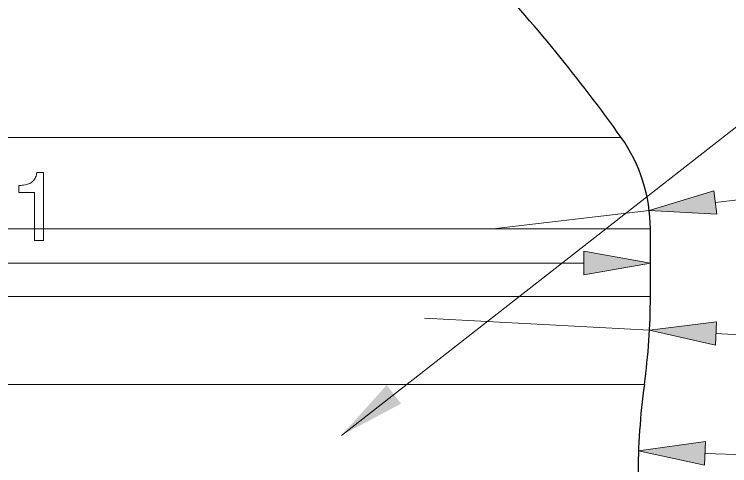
# Model space of a CAD drawing. Extents: x 0 to 297, y 0 to 532.
# Drawn here: x 120.65 to 152.4, y 277.31 to 297.33 of the extents above; entities that cross this region are included whole.
import ezdxf

# ---------------------------------------------------------------- set-up
doc = ezdxf.new("R2010")
doc.units = 0

msp = doc.modelspace()

# ---------------------------------------------------------------- linework, layer by layer
at = {"color": 7, "lineweight": 13}
for p, q in [((147.59, 291.863), (99.13, 291.863)), ((148.884, 287.808), (98.51, 287.808)), ((83.739, 286.3), (145.93, 286.3)), ((148.884, 284.808), (98.51, 284.808)), ((151.796, 283.174), (172.81, 282.079)), ((148.616, 280.913), (98.638, 280.913))]:
    msp.add_line(p, q, dxfattribs=at)
at = {"color": 7, "lineweight": 13, "ltscale": 0.301139}
msp.add_line((151.769, 288.984), (163.73, 290.408), dxfattribs=at)
at = {"color": 7, "lineweight": 13, "ltscale": 0.175}
msp.add_line((141.884, 287.808), (148.835, 288.635), dxfattribs=at)
at = {"color": 7, "lineweight": 30, "ltscale": 0.075}
msp.add_line((148.884, 284.808), (148.884, 287.808), dxfattribs=at)
at = {"color": 7, "lineweight": 13, "ltscale": 0.25}
msp.add_line((138.859, 283.848), (148.846, 283.328), dxfattribs=at)
at = {"color": 7, "lineweight": 13, "ltscale": 0.30114}
msp.add_line((151.309, 277.857), (163.345, 277.389), dxfattribs=at)
at = {"color": 7, "lineweight": 13}
msp.add_lwpolyline([(135.172, 278.656), (167.959, 304.276), (167.959, 376.028)], dxfattribs=at)
for points in [[(121.553, 287.3), (121.553, 289.434), (120.853, 289.434), (120.853, 289.74), (120.928, 289.742), (120.999, 289.747), (121.066, 289.755), (121.13, 289.765), (121.189, 289.778), (121.244, 289.794), (121.296, 289.812), (121.343, 289.833), (121.387, 289.856), (121.426, 289.882), (121.462, 289.911), (121.495, 289.943), (121.525, 289.978), (121.552, 290.017), (121.576, 290.059), (121.597, 290.105), (121.615, 290.153), (121.631, 290.205), (121.643, 290.261), (121.652, 290.319), (121.945, 290.319), (121.945, 287.3)], [(151.707, 289.502), (148.835, 288.635), (151.83, 288.467)], [(145.93, 285.779), (148.884, 286.3), (145.93, 286.821)], [(151.823, 283.694), (148.846, 283.328), (151.769, 282.654)], [(151.329, 278.377), (148.357, 277.971), (151.289, 277.336)]]:
    msp.add_lwpolyline(points, close=True, dxfattribs=at)
at = {"color": 7, "lineweight": 30}
for centre, radius, start, end in [((90.533, 251.31), 70, 35.40316, 43.24749), ((141.884, 287.808), 7, 0.0001, 35.403), ((120.424, 284.808), 28.46, 352.1344, 360), ((178.334, 276.807), 30, 172.1344, 179.9996)]:
    msp.add_arc(centre, radius, start, end, dxfattribs=at)
at = {"color": 7, "lineweight": 13}
for points in [[(151.707, 289.502), (148.835, 288.635), (151.707, 289.502), (151.83, 288.467)], [(145.93, 285.779), (148.884, 286.3), (145.93, 285.779), (145.93, 286.821)], [(151.823, 283.694), (148.846, 283.328), (151.823, 283.694), (151.769, 282.654)], [(137.18, 280.885), (135.172, 278.656), (137.821, 280.064)], [(151.329, 278.377), (148.357, 277.971), (151.329, 278.377), (151.289, 277.336)]]:
    msp.add_solid(points, dxfattribs=at)

doc.saveas('drawing.dxf')
